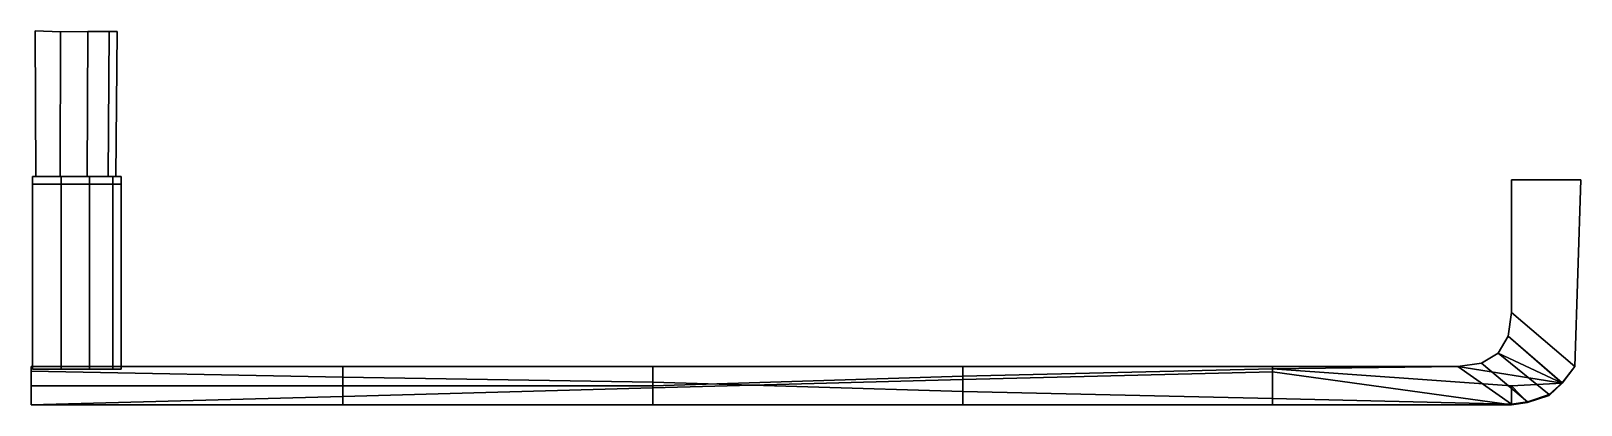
# Model space of a CAD drawing. Extents: x -100 to 100, y -29 to 19.
import ezdxf

# ---------------------------------------------------------------- set-up
doc = ezdxf.new("R2010")
doc.units = 0
doc.layers.add('METAL', color=150, linetype='CONTINUOUS')

msp = doc.modelspace()

# ---------------------------------------------------------------- meshes
at = {"layer": 'METAL'}
mesh = msp.add_polyface(dxfattribs=at)
corners = [(-99.53, -24.35, 8.33), (-99.53, -24.35, 8.33), (-99.53, -24.35, 8.33), (-99.53, -0.53, 8.33), (-99.53, -0.53, 8.33), (-99.53, 0.43, 8.33), (-99.53, 0.43, 8.33), (-99.53, 0.43, 8.33), (-99.53, -24.35, -8.43), (-99.53, -24.35, -8.43), (-99.53, -24.35, -8.43), (-99.53, -0.53, -8.43), (-99.53, -0.53, -8.43), (-99.53, 0.43, -8.43), (-99.53, 0.43, -8.43), (-99.53, 0.43, -8.43), (-99.34, 0.43, 8.12), (-99.34, 0.43, -8.22), (-99.16, 19.17, 7.92), (-99.16, 19.17, 7.92), (-99.16, 19.17, 7.92), (-99.16, 19.17, -8.01), (-99.16, 19.17, -8.01), (-99.16, 19.17, -8.01), (-99.09, 0.43, 7.83), (-99.09, 0.43, 7.83), (-99.09, 0.43, 7.83), (-99.09, 0.43, -7.92), (-99.09, 0.43, -7.92), (-99.09, 0.43, -7.92), (-95.96, 0.43, 7.15), (-95.96, 0.43, 7.15), (-95.96, 0.43, -7.25), (-95.96, 0.43, -7.25), (-95.93, 19.08, 7.34), (-95.93, 19.08, 7.34), (-95.93, 19.08, -7.44), (-95.93, 19.08, -7.44), (-95.89, 0.43, 7.53), (-95.89, 0.43, -7.63), (-95.85, -24.35, 7.8), (-95.85, -24.35, 7.8), (-95.85, -0.53, 7.8), (-95.85, 0.43, 7.8), (-95.85, 0.43, 7.8), (-95.85, -24.35, -7.9), (-95.85, -24.35, -7.9), (-95.85, -0.53, -7.9), (-95.85, 0.43, -7.9), (-95.85, 0.43, -7.9), (-92.48, 0.43, 6.69), (-92.48, 0.43, 6.69), (-92.48, 0.43, -6.78), (-92.48, 0.43, -6.78), (-92.41, 19.12, -6.92), (-92.41, 19.12, -6.92), (-92.41, 19.12, 6.82), (-92.41, 19.12, 6.82), (-92.31, 0.43, 7.03), (-92.31, 0.43, -7.12), (-92.18, -24.35, 7.27), (-92.18, -24.35, 7.27), (-92.18, -0.53, 7.27), (-92.18, 0.43, 7.27), (-92.18, 0.43, 7.27), (-92.18, -0.53, -7.37), (-92.18, 0.43, -7.37), (-92.18, 0.43, -7.37), (-92.18, -24.35, -7.37), (-92.18, -24.35, -7.37), (-89.79, 0.43, 4.06), (-89.79, 0.43, 4.06), (-89.79, 0.43, -4.16), (-89.79, 0.43, -4.16), (-89.65, 19.11, -4.24), (-89.65, 19.11, -4.24), (-89.65, 19.11, 4.14), (-89.65, 19.11, 4.14), (-89.45, 0.43, 4.25), (-89.45, 0.43, -4.35), (-89.2, -0.53, 4.39), (-89.2, 0.43, 4.39), (-89.2, 0.43, 4.39), (-89.2, -24.35, 4.39), (-89.2, -24.35, 4.39), (-89.2, -24.35, -4.49), (-89.2, -24.35, -4.49), (-89.2, -0.53, -4.49), (-89.2, 0.43, -4.49), (-89.2, 0.43, -4.49), (-88.79, 0.43, -0.05), (-88.79, 0.43, -0.05), (-88.63, 19.11, -0.05), (-88.63, 19.11, -0.05), (-88.4, 0.43, -0.05), (-88.11, -24.35, -0.05), (-88.11, -24.35, -0.05), (-88.11, -0.53, -0.05), (-88.11, 0.43, -0.05), (-88.11, 0.43, -0.05)]
mesh.append_faces([[corners[k] for k in face] for face in [(35, 20, 26, 31), (77, 57, 51, 71), (93, 77, 71, 91), (75, 93, 91, 73), (55, 75, 73, 53), (37, 55, 53, 33), (36, 22, 19, 34), (40, 1, 9, 45), (57, 35, 31, 51), (23, 37, 33, 29), (54, 36, 34, 56), (60, 40, 45, 68), (41, 42, 4, 2), (84, 80, 62, 61), (96, 97, 80, 84), (86, 87, 97, 96), (69, 65, 87, 86), (46, 47, 65, 69), (61, 62, 42, 41), (10, 12, 47, 46), (11, 8, 5, 13), (8, 0, 3, 5), (83, 60, 68, 85), (74, 76, 92, 92), (83, 85, 95, 95), (74, 54, 56, 76), (42, 44, 7, 4), (80, 82, 64, 62), (97, 99, 82, 80), (87, 89, 99, 97), (65, 67, 89, 87), (47, 49, 67, 65), (62, 64, 44, 42), (12, 15, 49, 47), (21, 27, 24, 18), (43, 38, 16, 6), (6, 16, 17, 14), (14, 17, 39, 48), (48, 39, 59, 66), (66, 59, 79, 88), (88, 79, 94, 98), (98, 94, 78, 81), (81, 78, 58, 63), (63, 58, 38, 43), (38, 30, 25, 16), (16, 25, 28, 17), (17, 28, 32, 39), (39, 32, 52, 59), (59, 52, 72, 79), (79, 72, 90, 94), (94, 90, 70, 78), (78, 70, 50, 58), (58, 50, 30, 38)]])
mesh = msp.add_polyface(dxfattribs=at)
corners = [(-99.71, -28.96, 8.43), (-99.71, -28.96, 8.43), (-99.71, -28.96, 8.43), (-99.71, -26.48, 8.43), (-99.71, -26.48, 8.43), (-99.71, -24, 8.43), (-99.71, -24, 8.43), (-99.71, -24, 8.43), (-99.71, -28.96, -8.42), (-99.71, -28.96, -8.42), (-99.71, -28.96, -8.42), (-99.71, -24.61, -8.42), (-99.71, -24.61, -8.42), (-99.71, -24, -8.42), (-99.71, -24, -8.42), (-99.71, -24, -8.42), (-59.59, -27.85, 7.77), (-59.59, -27.85, 7.77), (-59.59, -24, -8.35), (-59.59, -24, -8.35), (-59.59, -26.48, 7.77), (-59.59, -25.37, -8.35), (-59.59, -24, 6.69), (-59.59, -24, 6.69), (-59.59, -28.96, -5.51), (-59.59, -28.96, -5.51), (-19.72, -26.75, 6.45), (-19.72, -26.75, 6.45), (-19.72, -24, -7.29), (-19.72, -24, -7.29), (-19.72, -26.48, 6.45), (-19.72, -26.04, -7.29), (-19.72, -24, 4.9), (-19.72, -24, 4.9), (-19.72, -28.96, -3.19), (-19.72, -28.96, -3.19), (20.16, -25.67, 5.3), (20.16, -25.67, 5.3), (20.16, -24, -6.23), (20.16, -24, -6.23), (20.16, -25.25, 5.3), (20.16, -27.24, -6.23), (20.16, -24, 3.33), (20.16, -28.96, -0.83), (20.16, -28.96, -0.83), (60.03, -24.68, 4.5), (60.03, -24.32, 4.5), (60.03, -28.12, -5.17), (60.03, -24, -5.17), (60.03, -24, -5.17), (60.03, -24, 4.5), (60.03, -24, 4.5), (60.03, -28.96, 1.15), (60.03, -28.96, 1.15), (83.85, -24, 3.91), (83.85, -24, 3.91), (83.85, -24, -4.35), (83.85, -24, -4.35), (86.89, -23.57, 3.83), (86.89, -23.57, 3.83), (86.89, -23.57, -4.25), (86.89, -23.57, -4.25), (89.06, -22.27, 3.78), (89.06, -22.27, 3.78), (89.06, -22.27, -4.18), (89.06, -22.27, -4.18), (90.36, -20.1, 3.75), (90.36, -20.1, 3.75), (90.36, -20.1, -4.13), (90.36, -20.1, -4.13), (90.79, -28.96, 3.74), (90.79, -28.96, 3.74), (90.79, -26.48, 3.74), (90.79, -17.06, 3.74), (90.79, -17.06, 3.74), (90.79, 0, 3.74), (90.79, 0, 3.74), (90.79, 0, 3.74), (90.79, -28.84, -4.12), (90.79, -28.84, -4.12), (90.79, -17.06, -4.12), (90.79, -17.06, -4.12), (90.79, 0, -4.12), (90.79, 0, -4.12), (90.79, 0, -4.12), (92.84, -28.65, 3.74), (92.84, -28.65, 3.74), (92.84, -28.54, -4.12), (92.84, -28.54, -4.12), (95.62, -27.72, 3.74), (95.62, -27.72, 3.74), (95.62, -27.63, -4.12), (95.62, -27.63, -4.12), (97.3, -26.17, 3.74), (97.3, -26.17, 3.74), (97.3, -26.12, -4.12), (97.3, -26.12, -4.12), (98.93, -24, 3.74), (98.93, -24, 3.74), (98.93, -24, -4.12), (98.93, -24, -4.12), (99.71, 0, 3.74), (99.71, 0, 3.74), (99.71, 0, 3.74), (99.71, 0, -4.12), (99.71, 0, -4.12), (99.71, 0, -4.12)]
mesh.append_faces([[corners[k] for k in face] for face in [(42, 38, 28, 32), (44, 37, 26, 34), (29, 39, 41, 31), (5, 13, 11, 3), (42, 33, 30, 40), (6, 22, 18, 14), (22, 32, 28, 18), (56, 48, 50, 54), (48, 38, 42, 50), (10, 24, 16, 2), (24, 34, 26, 16), (45, 52, 70, 70), (45, 37, 44, 52), (15, 19, 21, 12), (19, 29, 31, 21), (71, 53, 47, 79), (53, 43, 41, 47), (50, 42, 40, 46), (1, 17, 20, 4), (17, 27, 30, 20), (35, 31, 41, 43), (0, 3, 11, 8), (36, 40, 30, 27), (9, 12, 21, 25), (25, 21, 31, 35), (49, 47, 41, 39), (70, 72, 46, 45), (45, 46, 40, 36), (7, 4, 20, 23), (23, 20, 30, 33), (77, 102, 104, 83), (72, 85, 89, 93), (70, 85, 72, 72), (73, 75, 82, 80), (105, 99, 81, 84), (100, 106, 103, 98), (97, 74, 67, 93), (94, 96, 100, 98), (90, 92, 96, 94), (86, 88, 92, 90), (71, 79, 88, 86), (68, 66, 73, 80), (64, 62, 66, 68), (60, 58, 62, 64), (56, 54, 58, 60), (95, 69, 81, 99), (97, 101, 76, 74), (93, 55, 46, 72), (46, 55, 51, 51), (93, 63, 59, 55), (93, 67, 63, 63), (65, 69, 95, 91), (87, 61, 65, 91), (87, 78, 57, 61), (57, 78, 47, 49)]])

doc.saveas('drawing.dxf')
